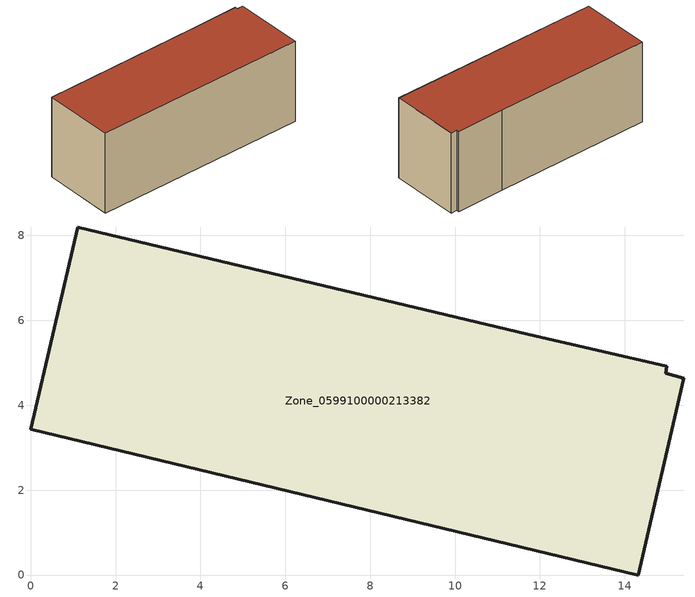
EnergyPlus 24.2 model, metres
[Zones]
Zone_0599100000213382
 floor ground (C_G): 14.31,0 0,3.44 1.11,8.2 11.71,5.68 14.99,4.92 14.97,4.75 15.39,4.64 z0
 wall outside (C_F): 0,3.44 14.31,0 15.39,4.64 14.97,4.75 14.99,4.92 11.71,5.68 1.11,8.2 0,3.44 z0:5.81
 roof outside (C_R): 14.31,0 15.39,4.64 14.97,4.75 14.99,4.92 11.71,5.68 1.11,8.2 0,3.44 z5.81
[BUILDING]
Pand.0599100000213382: North Axis=0; Terrain=City; Loads Convergence Tolerance Value=0.04; Temperature Convergence Tolerance Value=0.4; Solar Distribution=FullExterior; Maximum Number of Warmup Days=25; Minimum Number of Warmup Days=1
[Site:Location]
Rotterdam.The.Hague.AP_ZH_NLD Design_Conditions: Latitude=51.96; Longitude=4.45; Time Zone=1; Elevation=-4.5
[SITE:GROUNDTEMPERATURE:BUILDINGSURFACE]
18, 18, 18, 18, 18, 18, 18, 18, 18, 18, 18, 18
[MATERIAL] Thermal Absorptance=0.9; Solar Absorptance=0.7; Visible Absorptance=0.7
Name | Roughness | Thickness | Conductivity | Density | Specific Heat
G.TI.1946 | MediumSmooth | 0.15 | 1 | 540 | 1210
F.TI.1946 | Rough | 0.3 | 0.857143 | 1920 | 840
R.TI.1946 | MediumRough | 0.2 | 0.1 | 1500 | 1000
[CONSTRUCTION]
C_G: G.TI.1946
C_F: F.TI.1946
C_R: R.TI.1946
[ZONE]
Zone_0599100000213382: Type=1; Multiplier=1; Ceiling Height=Autocalculate; Volume=Autocalculate; Floor Area=autocalculate; Part of Total Floor Area=Yes
[ZONEINFILTRATION:DESIGNFLOWRATE]
Infil_Zone_0599100000213382: Zone or ZoneList or Space or SpaceList=Zone_0599100000213382; Schedule=AlwaysOn; Design Flow Rate Calculation Method=Flow/Area; Flow Rate per Floor Area=0.003; Constant Term Coefficient=1; Temperature Term Coefficient=0; Velocity Term Coefficient=0; Velocity Squared Term Coefficient=0
[HVACTEMPLATE:ZONE:IDEALLOADSAIRSYSTEM]
Zone_0599100000213382: Maximum Heating Supply Air Temperature=50; Minimum Cooling Supply Air Temperature=13; Maximum Heating Supply Air Humidity Ratio=0.0156; Minimum Cooling Supply Air Humidity Ratio=0.0077; Heating Limit=NoLimit; Cooling Limit=NoLimit; Dehumidification Control Type=ConstantSensibleHeatRatio; Cooling Sensible Heat Ratio=0.7; Dehumidification Setpoint=60; Humidification Control Type=None; Humidification Setpoint=30; Outdoor Air Method=None; Outdoor Air Flow Rate per Person=0.00944; Outdoor Air Flow Rate per Zone Floor Area=0; Outdoor Air Flow Rate per Zone=0; Demand Controlled Ventilation Type=None; Outdoor Air Economizer Type=NoEconomizer; Heat Recovery Type=None; Sensible Heat Recovery Effectiveness=0.7; Latent Heat Recovery Effectiveness=0.65
[ZONECONTROL:THERMOSTAT]
ThermostatControl_Zone_0599100000213382: Zone or ZoneList=Zone_0599100000213382; Control Type Schedule=DualSetpointControlType; Control 1=Thermostat_Zone_0599100000213382; Temperature Difference Between Cutout And Setpoint=0
[THERMOSTATSETPOINT:DUALSETPOINT]
Thermostat_Zone_0599100000213382: Heating Setpoint Temperature Schedule=HeatingSetpoint_Zone_0599100000213382; Cooling Setpoint Temperature Schedule=CoolingSetpoint_Zone_0599100000213382
[SCHEDULE:COMPACT]
HeatingSetpoint_Zone_0599100000213382: Through: 12/31, For: AllDays, Until: 24:00, 21
CoolingSetpoint_Zone_0599100000213382: Through: 12/31, For: AllDays, Until: 24:00, 24
DualSetpointControlType: Through: 12/31, For: AllDays, Until: 24:00, 4
AlwaysOn: Through: 12/31, For: AllDays, Until: 24:00, 1
